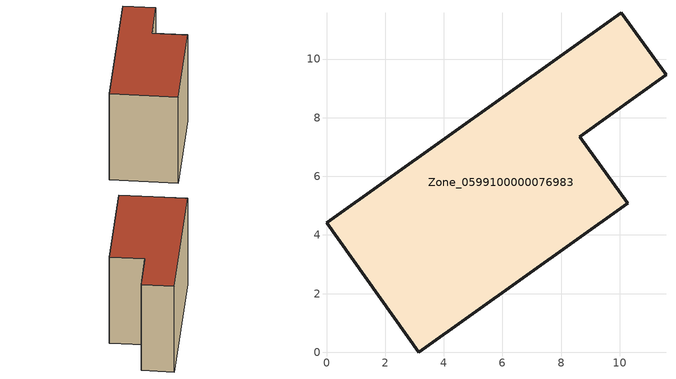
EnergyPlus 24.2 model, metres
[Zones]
Zone_0599100000076983
 floor ground (C_G): 3.15,0 0,4.41 10.06,11.58 11.58,9.46 8.64,7.35 10.27,5.08 z0
 wall outside (C_F): 11.58,9.46 10.06,11.58 0,4.41 3.15,0 10.27,5.08 8.64,7.35 11.58,9.46 z0:8.1
 roof outside (C_R): 10.27,5.08 8.64,7.35 11.58,9.46 10.06,11.58 0,4.41 3.15,0 z8.1
[BUILDING]
Pand.0599100000076983: North Axis=0; Terrain=City; Loads Convergence Tolerance Value=0.04; Temperature Convergence Tolerance Value=0.4; Solar Distribution=FullExterior; Maximum Number of Warmup Days=25; Minimum Number of Warmup Days=1
[Site:Location]
Rotterdam.The.Hague.AP_ZH_NLD Design_Conditions: Latitude=51.96; Longitude=4.45; Time Zone=1; Elevation=-4.5
[SITE:GROUNDTEMPERATURE:BUILDINGSURFACE]
18, 18, 18, 18, 18, 18, 18, 18, 18, 18, 18, 18
[MATERIAL] Thermal Absorptance=0.9; Solar Absorptance=0.7; Visible Absorptance=0.7
Name | Roughness | Thickness | Conductivity | Density | Specific Heat
G.TI.1975-1991 | MediumSmooth | 0.15 | 0.288461 | 540 | 1210
F.TI.1975-1991 | Rough | 0.3 | 0.230769 | 1920 | 840
R.TI.1975-1991 | MediumRough | 0.2 | 0.153846 | 1500 | 1000
[CONSTRUCTION]
C_G: G.TI.1975-1991
C_F: F.TI.1975-1991
C_R: R.TI.1975-1991
[ZONE]
Zone_0599100000076983: Type=1; Multiplier=1; Ceiling Height=Autocalculate; Volume=Autocalculate; Floor Area=autocalculate; Part of Total Floor Area=Yes
[ZONEINFILTRATION:DESIGNFLOWRATE]
Infil_Zone_0599100000076983: Zone or ZoneList or Space or SpaceList=Zone_0599100000076983; Schedule=AlwaysOn; Design Flow Rate Calculation Method=Flow/Area; Flow Rate per Floor Area=0.003; Constant Term Coefficient=1; Temperature Term Coefficient=0; Velocity Term Coefficient=0; Velocity Squared Term Coefficient=0
[HVACTEMPLATE:ZONE:IDEALLOADSAIRSYSTEM]
Zone_0599100000076983: Maximum Heating Supply Air Temperature=50; Minimum Cooling Supply Air Temperature=13; Maximum Heating Supply Air Humidity Ratio=0.0156; Minimum Cooling Supply Air Humidity Ratio=0.0077; Heating Limit=NoLimit; Cooling Limit=NoLimit; Dehumidification Control Type=ConstantSensibleHeatRatio; Cooling Sensible Heat Ratio=0.7; Dehumidification Setpoint=60; Humidification Control Type=None; Humidification Setpoint=30; Outdoor Air Method=None; Outdoor Air Flow Rate per Person=0.00944; Outdoor Air Flow Rate per Zone Floor Area=0; Outdoor Air Flow Rate per Zone=0; Demand Controlled Ventilation Type=None; Outdoor Air Economizer Type=NoEconomizer; Heat Recovery Type=None; Sensible Heat Recovery Effectiveness=0.7; Latent Heat Recovery Effectiveness=0.65
[ZONECONTROL:THERMOSTAT]
ThermostatControl_Zone_0599100000076983: Zone or ZoneList=Zone_0599100000076983; Control Type Schedule=DualSetpointControlType; Control 1=Thermostat_Zone_0599100000076983; Temperature Difference Between Cutout And Setpoint=0
[THERMOSTATSETPOINT:DUALSETPOINT]
Thermostat_Zone_0599100000076983: Heating Setpoint Temperature Schedule=HeatingSetpoint_Zone_0599100000076983; Cooling Setpoint Temperature Schedule=CoolingSetpoint_Zone_0599100000076983
[SCHEDULE:COMPACT]
HeatingSetpoint_Zone_0599100000076983: Through: 12/31, For: AllDays, Until: 24:00, 21
CoolingSetpoint_Zone_0599100000076983: Through: 12/31, For: AllDays, Until: 24:00, 24
DualSetpointControlType: Through: 12/31, For: AllDays, Until: 24:00, 4
AlwaysOn: Through: 12/31, For: AllDays, Until: 24:00, 1
